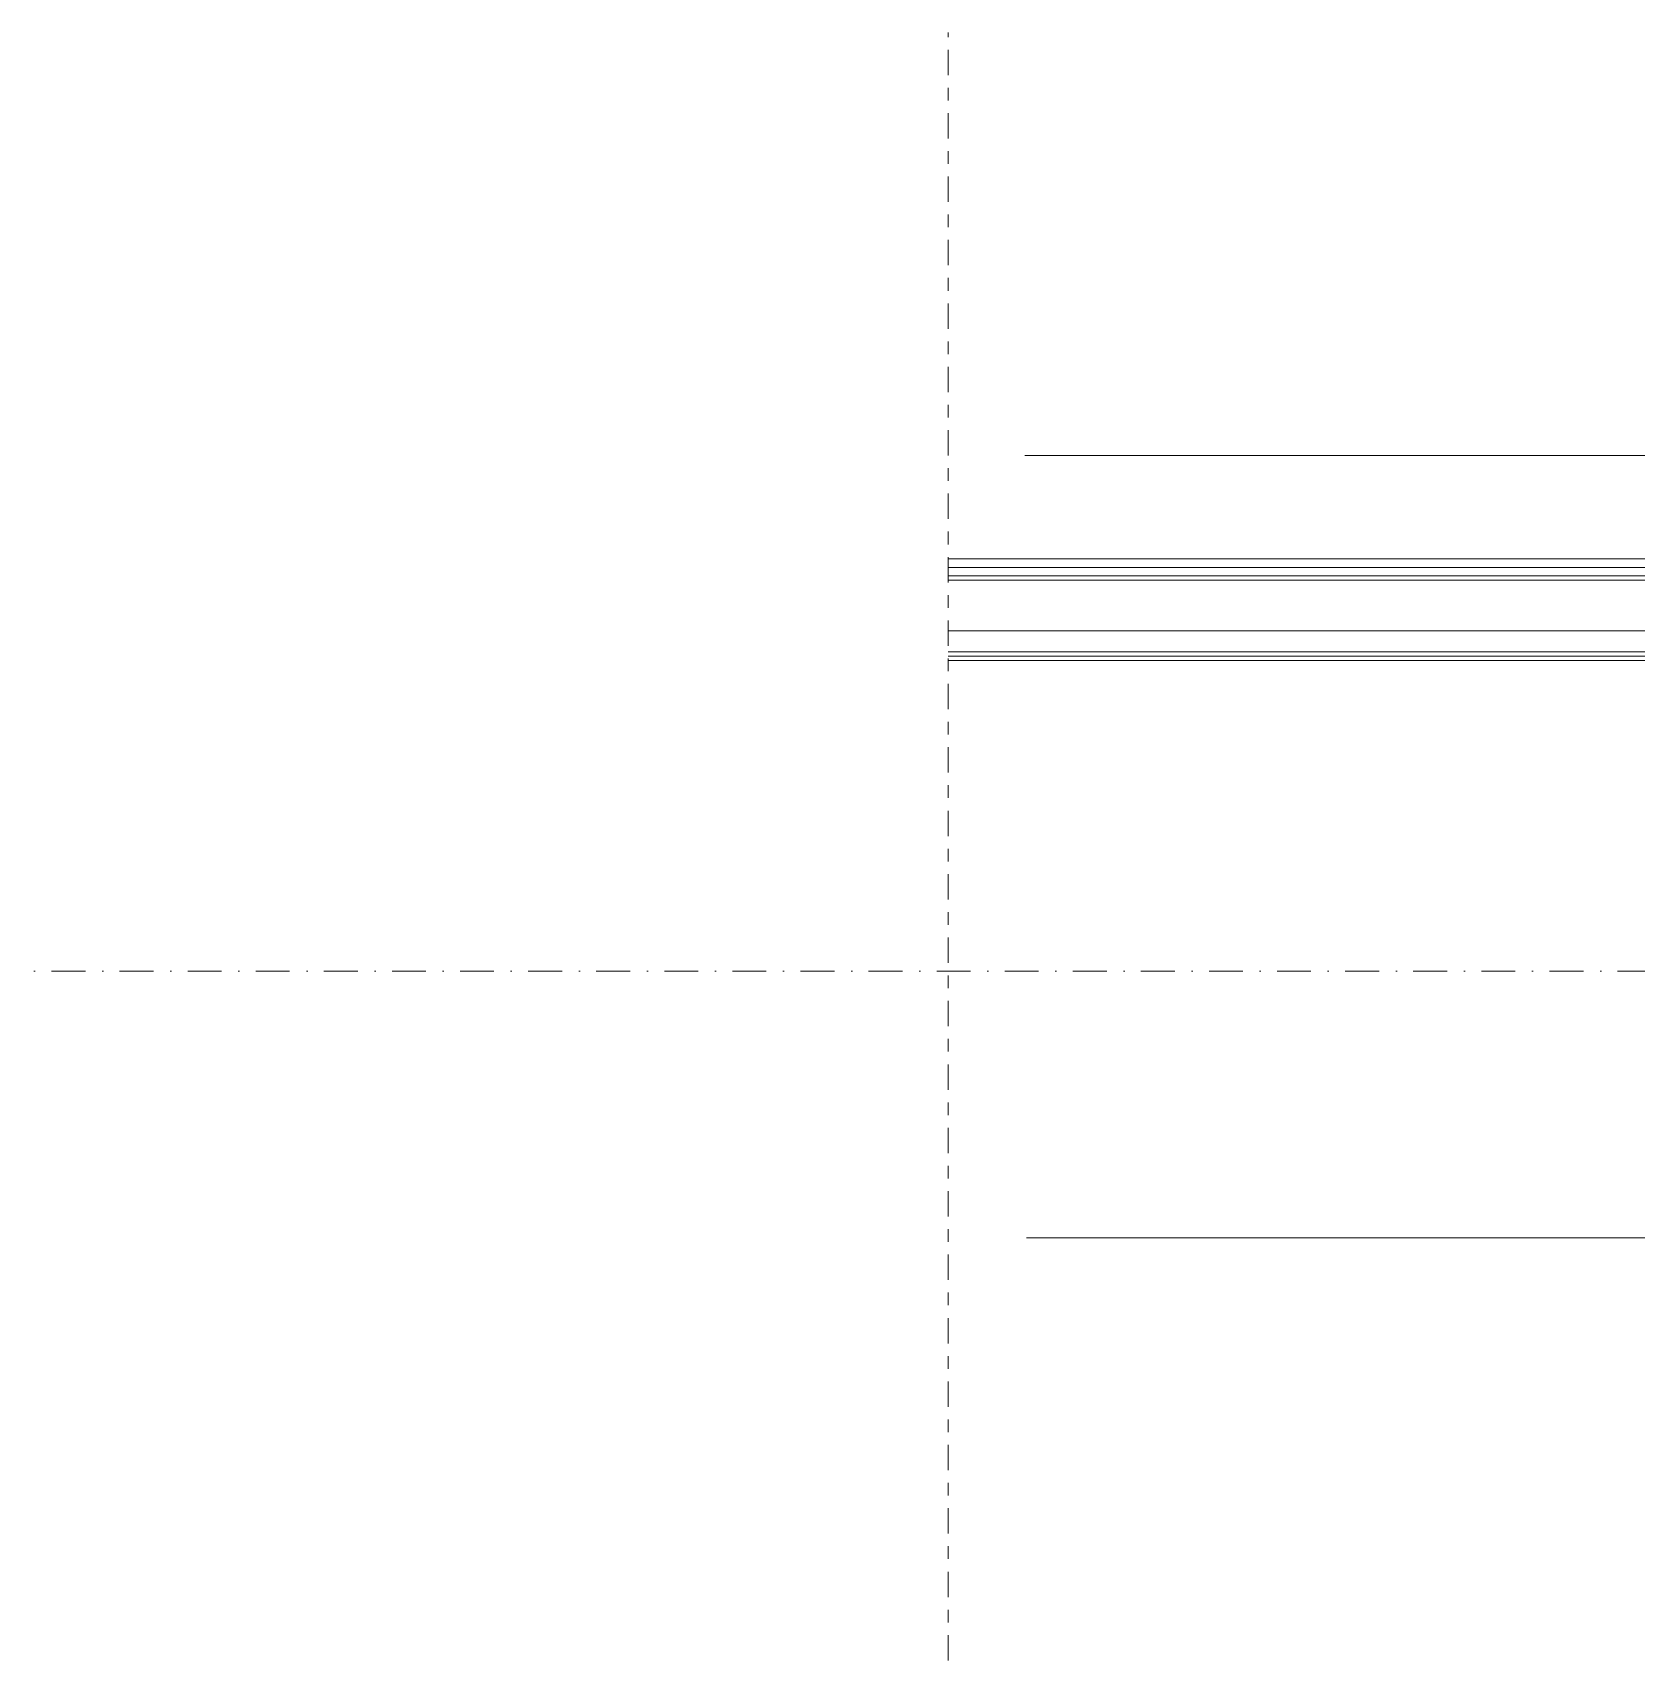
# Model space of a CAD drawing. Header units: millimetres. Extents: x 1789 to 13769, y 2055 to 27197.
# Drawn here: x 5365.2 to 5744.5, y 19245.3 to 19630.3 of the extents above; entities that cross this region are included whole.
import ezdxf

# ---------------------------------------------------------------- set-up
doc = ezdxf.new("R2010")
doc.units = ezdxf.units.MM
doc.linetypes.add('MV_center', pattern=[15, 6, -3, 3, -3])
doc.linetypes.add('MV_stramien', pattern=[16, 8, -4, 0, -4])
doc.layers.add('A-DETL', color=90, linetype='Continuous', lineweight=13)
doc.layers.add('A-DETL-GENF', color=92, linetype='Continuous', lineweight=18)

# ---------------------------------------------------------------- blocks, each defined once
blk = doc.blocks.new('31 dubbel_glas - Type 1-3307008-Details Restauratie 1-10')
at = {"layer": 'A-DETL-GENF', "lineweight": 13}
for p, q in [((235, 0), (12.98, 0)), ((235, -23), (235, 0)), ((235, -5), (12.98, -5)), ((225, -5), (225, -17)), ((225, -17), (235, -5)), ((225, -5), (235, -17)), ((12.98, -17), (235, -17)), ((12.98, -23), (235, -23))]:
    blk.add_line(p, q, dxfattribs=at)
blk = doc.blocks.new('NLRS_00_DI_maskeer - Type 1-4234661-Details Restauratie 1-10')
at = {"layer": 'A-DETL-GENF', "linetype": 'MV_center'}
blk.add_line((285.05, 0), (-100, 0), dxfattribs=at)

msp = doc.modelspace()

# ---------------------------------------------------------------- linework, layer by layer
at = {"layer": 'A-DETL'}
msp.add_line((5599.85, 19530.32), (5791.97, 19530.32), dxfattribs=at)
at = {"layer": 'A-DETL', "lineweight": 18}
for p, q in [((5581.78, 19503.82), (5803.8, 19503.82)), ((5581.78, 19501.82), (5803.8, 19501.82)), ((5581.78, 19483.82), (5803.8, 19483.82)), ((5581.78, 19481.82), (5803.8, 19481.82)), ((5600.25, 19345.27), (5822.39, 19345.27))]:
    msp.add_line(p, q, dxfattribs=at)
at = {"layer": 'A-DETL', "linetype": 'MV_stramien', "lineweight": 18}
msp.add_line((8130.84, 19408.32), (2098.95, 19408.32), dxfattribs=at)

# ---------------------------------------------------------------- block references
at = {"layer": 'A-DETL-GENF', "linetype": 'MV_center', "rotation": 270}
msp.add_blockref('NLRS_00_DI_maskeer - Type 1-4234661-Details Restauratie 1-10', (5581.78, 19530.32), dxfattribs=at)
at = {"layer": 'A-DETL-GENF', "lineweight": 13}
msp.add_blockref('31 dubbel_glas - Type 1-3307008-Details Restauratie 1-10', (5568.8, 19505.82), dxfattribs=at)

doc.saveas('drawing.dxf')
